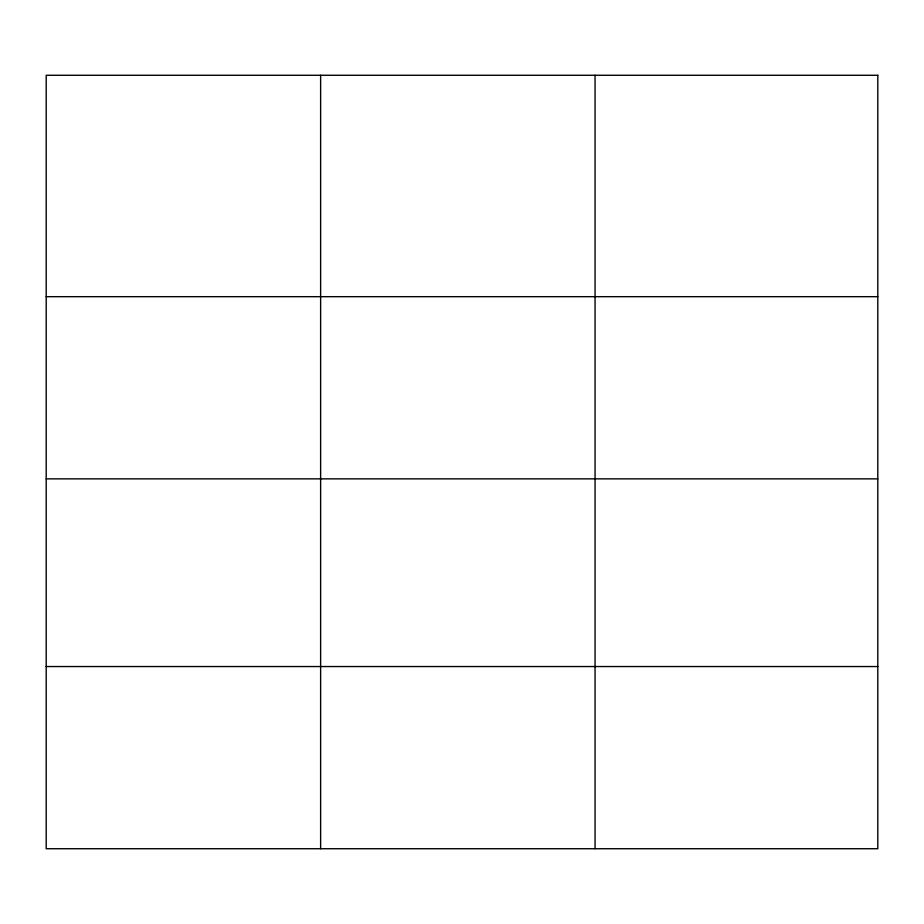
<?xml version="1.0" encoding="UTF-8"?>
<svg xmlns="http://www.w3.org/2000/svg" width="924" height="924" viewBox="0 0 924 924"><rect width="100%" height="100%" fill="white"/><g stroke="black" fill="none" stroke-linecap="round" stroke-linejoin="round"><path stroke-width="1.39" d="M46.2 296.685L877.8 296.685M46.2 478.863L877.8 478.863M46.2 666.551L877.8 666.551M595.056 75.271L595.056 848.729M320.628 75.271L320.628 848.729M877.8 75.271L46.2 75.271L46.2 848.729L877.8 848.729L877.8 75.271"/></g></svg>
